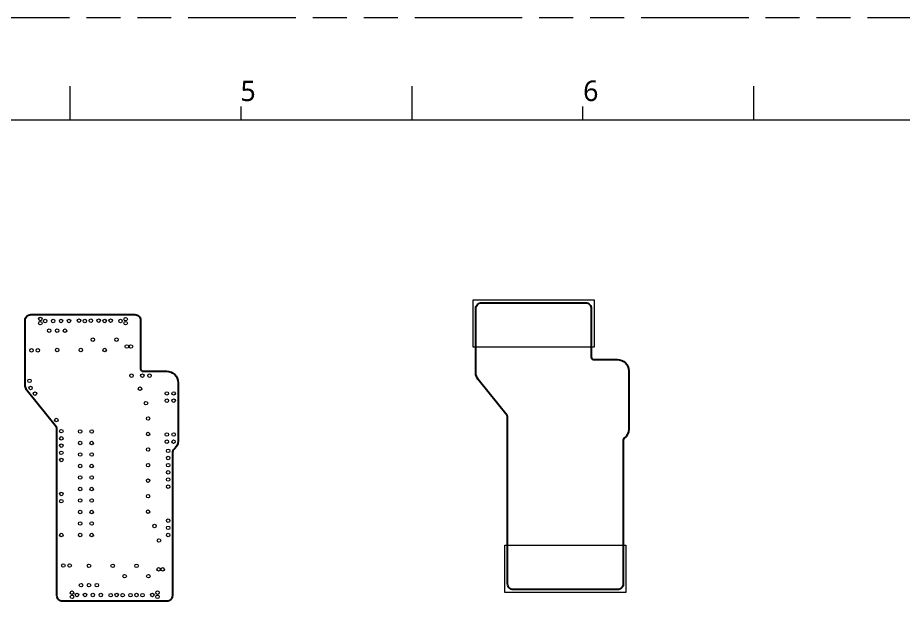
# Model space of a CAD drawing. Extents: x 1596 to 1844, y -134 to 41.
# Drawn here: x 1719.5 to 1797.7, y -10.3 to 41.2 of the extents above; entities that cross this region are included whole.
import ezdxf

# ---------------------------------------------------------------- set-up
doc = ezdxf.new("R2010")
doc.units = 0
doc.linetypes.add('PHANTOM', pattern=[29.5, 9.5, -1.5, 3, -1.5, 3, -1.5, 9.5])
doc.layers.get('0').update_dxf_attribs({"lineweight": 5})
doc.layers.add('0PAPERF', color=2, linetype='PHANTOM', lineweight=5, plot=False)
doc.layers.add('DIM', color=3, linetype='Continuous', lineweight=5)
doc.layers.add('gbr-outline-dxf_layer0', color=1, linetype='Continuous')
doc.styles.get("Standard").update_dxf_attribs({"font": 'txt.shx'})

msp = doc.modelspace()

# ---------------------------------------------------------------- linework, layer by layer
at = {"color": 0}
for p, q in [((1724.156, 32.176), (1724.156, 35.195)), ((1754.348, 32.176), (1754.348, 35.195)), ((1784.54, 32.176), (1784.54, 35.195)), ((1739.252, 32.176), (1739.252, 33.384)), ((1769.444, 32.176), (1769.444, 33.384))]:
    msp.add_line(p, q, dxfattribs=at)
msp.add_line((1836.469, 32.176), (1603.39, 32.176))
at = {"linetype": 'Continuous'}
for points in [[(1759.73, 12.145), (1759.73, 16.323), (1770.427, 16.323), (1770.427, 12.145)], [(1762.54, -9.535), (1762.54, -5.357), (1773.237, -5.357), (1773.237, -9.535)]]:
    msp.add_lwpolyline(points, close=True, dxfattribs=at)
for centre in [(1721.503, 14.629), (1721.503, 14.265), (1721.944, 14.46), (1722.644, 14.46), (1723.344, 14.46), (1724.044, 14.46), (1724.919, 14.483), (1725.444, 14.46), (1725.969, 14.483), (1726.669, 14.483), (1727.194, 14.46), (1727.719, 14.483), (1728.594, 14.46), (1729.046, 14.62), (1729.046, 14.265), (1722.294, 13.594), (1722.994, 13.594), (1723.694, 13.594), (1726.144, 12.803), (1728.244, 12.803), (1720.728, 11.862), (1721.287, 11.862), (1722.994, 11.889), (1725.094, 11.889), (1727.194, 11.889), (1729.145, 12.199), (1729.513, 12.199), (1729.567, 9.631), (1730.524, 9.631), (1731.159, 9.631), (1720.55, 9.169), (1720.649, 8.541), (1730.316, 8.47), (1721.043, 8.039), (1732.683, 8.056), (1733.293, 8.056), (1730.837, 7.2), (1732.683, 7.421), (1733.293, 7.421), (1722.92, 5.702), (1731.029, 5.841), (1723.36, 4.718), (1725.034, 4.693), (1726.048, 4.693), (1723.36, 4.083), (1731.029, 4.469), (1732.683, 4.424), (1732.683, 3.789), (1733.28, 3.789), (1733.293, 4.424), (1723.36, 3.448), (1725.034, 3.677), (1726.048, 3.677), (1731.029, 3.098), (1732.798, 2.991), (1723.36, 2.813), (1725.034, 2.661), (1726.048, 2.661), (1732.798, 2.356), (1723.36, 2.178), (1725.034, 1.645), (1726.048, 1.645), (1731.029, 1.726), (1732.798, 1.721), (1725.034, 0.629), (1726.048, 0.629), (1732.798, 1.086), (1731.029, 0.354), (1732.798, 0.451), (1723.36, -0.819), (1725.034, -0.387), (1726.048, -0.387), (1732.798, -0.184), (1723.36, -1.454), (1725.034, -1.403), (1726.048, -1.403), (1731.029, -1.017), (1725.034, -2.419), (1726.048, -2.419), (1731.029, -2.389), (1732.798, -3.181), (1725.034, -3.435), (1726.048, -3.435), (1731.599, -3.646), (1732.798, -3.816), (1723.36, -4.451), (1725.034, -4.451), (1726.048, -4.451), (1732.798, -4.451), (1731.988, -4.932), (1723.538, -7.144), (1724.097, -7.144), (1725.804, -7.171), (1727.904, -7.171), (1730.004, -7.171), (1731.955, -7.482), (1732.323, -7.482), (1728.954, -8.086), (1731.054, -8.086), (1725.104, -8.877), (1725.804, -8.877), (1726.504, -8.877), (1724.313, -9.547), (1724.313, -9.911), (1724.754, -9.742), (1725.454, -9.742), (1726.154, -9.742), (1726.854, -9.742), (1727.729, -9.765), (1728.254, -9.742), (1728.779, -9.765), (1729.479, -9.765), (1730.004, -9.742), (1730.529, -9.765), (1731.404, -9.742), (1731.856, -9.547), (1731.856, -9.903)]:
    msp.add_circle(centre, 0.155)
at = {"layer": '0PAPERF'}
msp.add_line((1844.079, 41.237), (1596.445, 41.237), dxfattribs=at)
at = {"layer": 'gbr-outline-dxf_layer0', "linetype": 'Continuous'}
for points in [[(1759.979, 9.906), (1759.979, 15.554, -0.414218), (1760.479, 16.054), (1769.679, 16.054, -0.414219), (1770.179, 15.554), (1770.179, 11.247, 0.414223), (1770.379, 11.047), (1772.483, 11.047, -0.414215), (1773.483, 10.047), (1773.483, 4.91, -0.240277), (1773.071, 4.1, 0.240122), (1772.989, 3.939), (1772.989, -8.766, -0.414366), (1772.489, -9.266), (1763.289, -9.266, -0.414365), (1762.789, -8.766), (1762.789, 5.983, 0.170771), (1762.745, 6.109), (1760.199, 9.28, -0.170765)], [(1720.169, 8.87), (1720.169, 14.519, -0.414218), (1720.669, 15.019), (1729.869, 15.019, -0.414219), (1730.369, 14.519), (1730.369, 10.212, 0.414223), (1730.569, 10.012), (1732.674, 10.012, -0.414215), (1733.674, 9.012), (1733.674, 3.875, -0.240277), (1733.261, 3.065, 0.240122), (1733.179, 2.904), (1733.179, -9.801, -0.414366), (1732.679, -10.301), (1723.479, -10.301, -0.414365), (1722.979, -9.801), (1722.979, 4.948, 0.170771), (1722.935, 5.073), (1720.389, 8.244, -0.170765)]]:
    msp.add_lwpolyline(points, format="xyb", close=True, dxfattribs=at)

# ---------------------------------------------------------------- texts
at = {"layer": 'DIM', "color": 0, "char_height": 1.8115, "width": 1.10289, "attachment_point": 1}
for s, insert in [('{\\fMicrosoft JhengHei|b0|i0|c136|p0;5}', (1739.186, 35.688)), ('{\\fMicrosoft JhengHei|b0|i0|c136|p0;6}', (1769.46, 35.688))]:
    msp.add_mtext(s, dxfattribs=dict(at, insert=insert))

doc.saveas('drawing.dxf')
